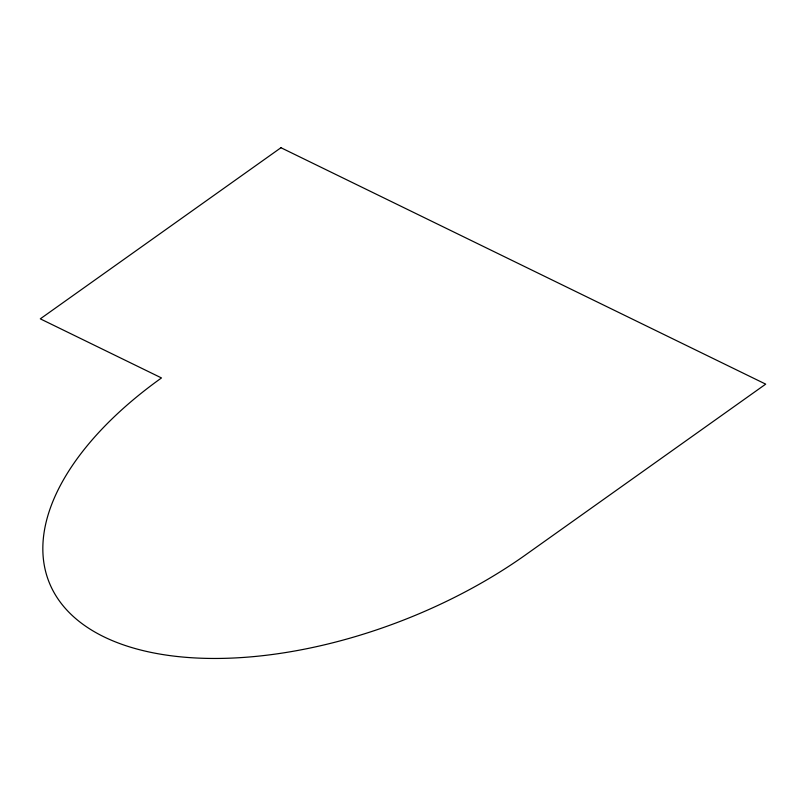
<?xml version="1.0" encoding="UTF-8"?>
<svg xmlns="http://www.w3.org/2000/svg" width="806" height="806" viewBox="0 0 806 806"><rect width="100%" height="100%" fill="white"/><g stroke="black" fill="none" stroke-linecap="round" stroke-linejoin="round"><path stroke-width="1.21" d="M280.951 147.72L40.3 318.844L161.492 377.943A316.839 165.079 -21.4 0 0 103.903 636.811A316.839 165.079 -21.4 0 0 525.049 555.253L765.7 384.13L280.951 147.72"/></g></svg>
